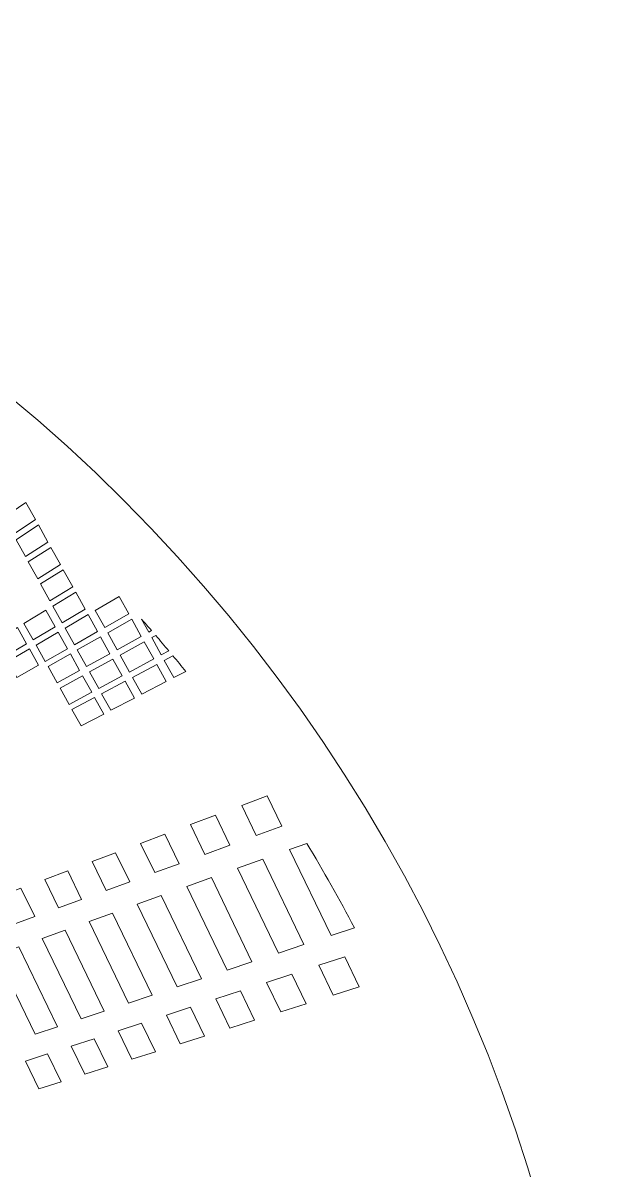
# Model space of a CAD drawing. Header units: millimetres. Extents: x -751 to 1411, y -446 to 1681.
# Drawn here: x 1152.2 to 1329.5, y 1328.7 to 1680.7 of the extents above; entities that cross this region are included whole.
import ezdxf

# ---------------------------------------------------------------- set-up
doc = ezdxf.new("R2010")
doc.units = ezdxf.units.MM
doc.header["$MEASUREMENT"] = 0
doc.layers.add('Layer 3', color=7, linetype='Continuous')

msp = doc.modelspace()

# ---------------------------------------------------------------- linework, layer by layer
at = {"layer": 'Layer 3', "lineweight": 0}
for points in [[(1156.03, 1528.31), (1149.18, 1523.75), (1146.3, 1528.94), (1153.12, 1533.57), (1156.03, 1528.31)], [(1159.86, 1521.41), (1152.96, 1516.95), (1150.08, 1522.13), (1156.95, 1526.66), (1159.86, 1521.41)], [(1163.67, 1514.52), (1156.72, 1510.17), (1153.85, 1515.33), (1160.77, 1519.77), (1163.67, 1514.52)], [(1167.48, 1507.65), (1160.48, 1503.4), (1157.62, 1508.55), (1164.58, 1512.89), (1167.48, 1507.65)], [(1171.28, 1500.8), (1164.24, 1496.65), (1161.38, 1501.79), (1168.39, 1506.02), (1171.28, 1500.8)], [(1181.71, 1504.75), (1184.64, 1499.43), (1177.28, 1495.23), (1174.38, 1500.46), (1181.71, 1504.75)], [(1152.52, 1496.44), (1159.27, 1500.52), (1162.12, 1495.4), (1155.33, 1491.4), (1152.52, 1496.44)], [(1175.07, 1493.96), (1167.98, 1489.91), (1165.13, 1495.04), (1172.18, 1499.17), (1175.07, 1493.96)], [(1188.48, 1492.48), (1181.08, 1488.37), (1178.19, 1493.59), (1185.56, 1497.77), (1188.48, 1492.48)], [(1153.29, 1490.19), (1146.74, 1486.33), (1143.97, 1491.28), (1150.48, 1495.21), (1153.29, 1490.19)], [(1156.21, 1489.82), (1163.01, 1493.8), (1165.85, 1488.69), (1159.02, 1484.79), (1156.21, 1489.82)], [(1171.72, 1483.19), (1168.87, 1488.31), (1175.97, 1492.33), (1178.85, 1487.14), (1171.72, 1483.19)], [(1181.98, 1486.74), (1189.4, 1490.82), (1192.32, 1485.53), (1184.86, 1481.53), (1181.98, 1486.74)], [(1150.37, 1479.84), (1147.61, 1484.78), (1154.16, 1488.62), (1156.96, 1483.61), (1150.37, 1479.84)], [(1166.74, 1487.1), (1169.57, 1482), (1162.7, 1478.19), (1159.9, 1483.21), (1166.74, 1487.1)], [(1182.62, 1480.32), (1175.45, 1476.47), (1172.61, 1481.59), (1179.75, 1485.51), (1182.62, 1480.32)], [(1185.77, 1479.9), (1193.23, 1483.87), (1196.15, 1478.6), (1188.64, 1474.7), (1185.77, 1479.9)], [(1170.46, 1480.4), (1173.29, 1475.31), (1166.37, 1471.6), (1163.57, 1476.62), (1170.46, 1480.4)], [(1176.34, 1474.88), (1183.52, 1478.7), (1186.39, 1473.53), (1179.17, 1469.78), (1176.34, 1474.88)], [(1174.17, 1473.73), (1177, 1468.65), (1170.03, 1465.03), (1167.24, 1470.03), (1174.17, 1473.73)], [(1231.62, 1434.24), (1223.77, 1431.36), (1219.32, 1440.59), (1227.15, 1443.53), (1231.62, 1434.24)], [(1203.61, 1434.7), (1211.23, 1437.56), (1215.64, 1428.39), (1208, 1425.59), (1203.61, 1434.7)], [(1188.31, 1428.96), (1195.72, 1431.74), (1200.09, 1422.7), (1192.65, 1419.98), (1188.31, 1428.96)], [(1173.41, 1423.37), (1180.63, 1426.08), (1184.94, 1417.16), (1177.69, 1414.5), (1173.41, 1423.37)], [(1218.01, 1421.31), (1225.77, 1424.1), (1238.38, 1397.89), (1230.55, 1395.28), (1218.01, 1421.31)], [(1158.89, 1417.92), (1165.93, 1420.56), (1170.19, 1411.76), (1163.13, 1409.17), (1158.89, 1417.92)], [(1144.74, 1412.61), (1151.6, 1415.19), (1155.81, 1406.5), (1148.93, 1403.98), (1144.74, 1412.61)], [(1202.45, 1415.72), (1209.99, 1418.44), (1222.46, 1392.58), (1214.84, 1390.04), (1202.45, 1415.72)], [(1187.28, 1410.28), (1194.63, 1412.92), (1206.95, 1387.41), (1199.54, 1384.94), (1187.28, 1410.28)], [(1172.52, 1404.98), (1179.68, 1407.55), (1191.86, 1382.38), (1184.62, 1379.97), (1172.52, 1404.98)], [(1158.12, 1399.81), (1165.1, 1402.31), (1177.14, 1377.47), (1170.1, 1375.12), (1158.12, 1399.81)], [(1144.09, 1394.77), (1150.9, 1397.21), (1162.8, 1372.69), (1155.93, 1370.4), (1144.09, 1394.77)], [(1255.35, 1384.89), (1247.36, 1382.35), (1242.93, 1391.54), (1250.9, 1394.14), (1255.35, 1384.89)], [(1234.69, 1388.84), (1239.09, 1379.72), (1231.31, 1377.25), (1226.94, 1386.31), (1234.69, 1388.84)], [(1218.92, 1383.69), (1223.26, 1374.68), (1215.69, 1372.28), (1211.37, 1381.22), (1218.92, 1383.69)], [(1203.55, 1378.67), (1207.85, 1369.78), (1200.47, 1367.44), (1196.19, 1376.26), (1203.55, 1378.67)], [(1188.58, 1373.77), (1192.83, 1365.01), (1185.64, 1362.72), (1181.42, 1371.43), (1188.58, 1373.77)], [(1174, 1369.01), (1178.19, 1360.35), (1171.19, 1358.13), (1167.01, 1366.72), (1174, 1369.01)], [(1159.78, 1364.36), (1163.93, 1355.82), (1157.09, 1353.64), (1152.97, 1362.13), (1159.78, 1364.36)]]:
    msp.add_lwpolyline(points, dxfattribs=at)
for points, knots in [([(1329.54, 1180.7), (1329.54, 1456.84), (1105.68, 1680.7), (829.54, 1680.7), (553.39, 1680.7), (329.54, 1456.84), (329.54, 1180.7), (329.54, 904.55), (553.39, 680.7), (829.54, 680.7), (995.26, 680.7), (1142.15, 761.32), (1233.12, 885.49), (1233.12, 885.49), (1233.3, 885.36), (1233.3, 885.36), (1236.17, 889.05), (1238.96, 892.81), (1241.43, 896.78), (1241.43, 896.78), (1241.25, 896.9), (1241.25, 896.9), (1296.93, 977.52), (1329.54, 1075.3), (1329.54, 1180.7)], [0, 0, 0, 0, 1, 1, 1, 2, 2, 2, 3, 3, 3, 4, 4, 4, 5, 5, 5, 6, 6, 6, 7, 7, 7, 8, 8, 8, 8]), ([(1191.66, 1494.24), (1191.66, 1494.24), (1190.8, 1493.76), (1190.8, 1493.76), (1190.8, 1493.76), (1188.61, 1497.72), (1188.61, 1497.72), (1189.63, 1496.56), (1190.65, 1495.4), (1191.66, 1494.24)], [0, 0, 0, 0, 1, 1, 1, 2, 2, 2, 3, 3, 3, 3]), ([(1192.93, 1492.76), (1194.28, 1491.19), (1195.62, 1489.6), (1196.95, 1488.01), (1196.95, 1488.01), (1194.65, 1486.78), (1194.65, 1486.78), (1194.65, 1486.78), (1191.71, 1492.09), (1191.71, 1492.09), (1191.71, 1492.09), (1192.93, 1492.76), (1192.93, 1492.76)], [0, 0, 0, 0, 1, 1, 1, 2, 2, 2, 3, 3, 3, 4, 4, 4, 4]), ([(1202.14, 1481.71), (1202.14, 1481.71), (1198.49, 1479.81), (1198.49, 1479.81), (1198.49, 1479.81), (1195.56, 1485.11), (1195.56, 1485.11), (1195.56, 1485.11), (1198.2, 1486.52), (1198.2, 1486.52), (1199.53, 1484.93), (1200.84, 1483.32), (1202.14, 1481.71)], [0, 0, 0, 0, 1, 1, 1, 2, 2, 2, 3, 3, 3, 4, 4, 4, 4]), ([(1239.27, 1428.95), (1244.41, 1420.48), (1249.29, 1411.84), (1253.9, 1403.07), (1253.9, 1403.07), (1246.7, 1400.66), (1246.7, 1400.66), (1246.7, 1400.66), (1234, 1427.06), (1234, 1427.06), (1234, 1427.06), (1239.27, 1428.95), (1239.27, 1428.95)], [0, 0, 0, 0, 1, 1, 1, 2, 2, 2, 3, 3, 3, 4, 4, 4, 4])]:
    msp.add_open_spline(points, degree=3, knots=knots, dxfattribs=at)

doc.saveas('drawing.dxf')
